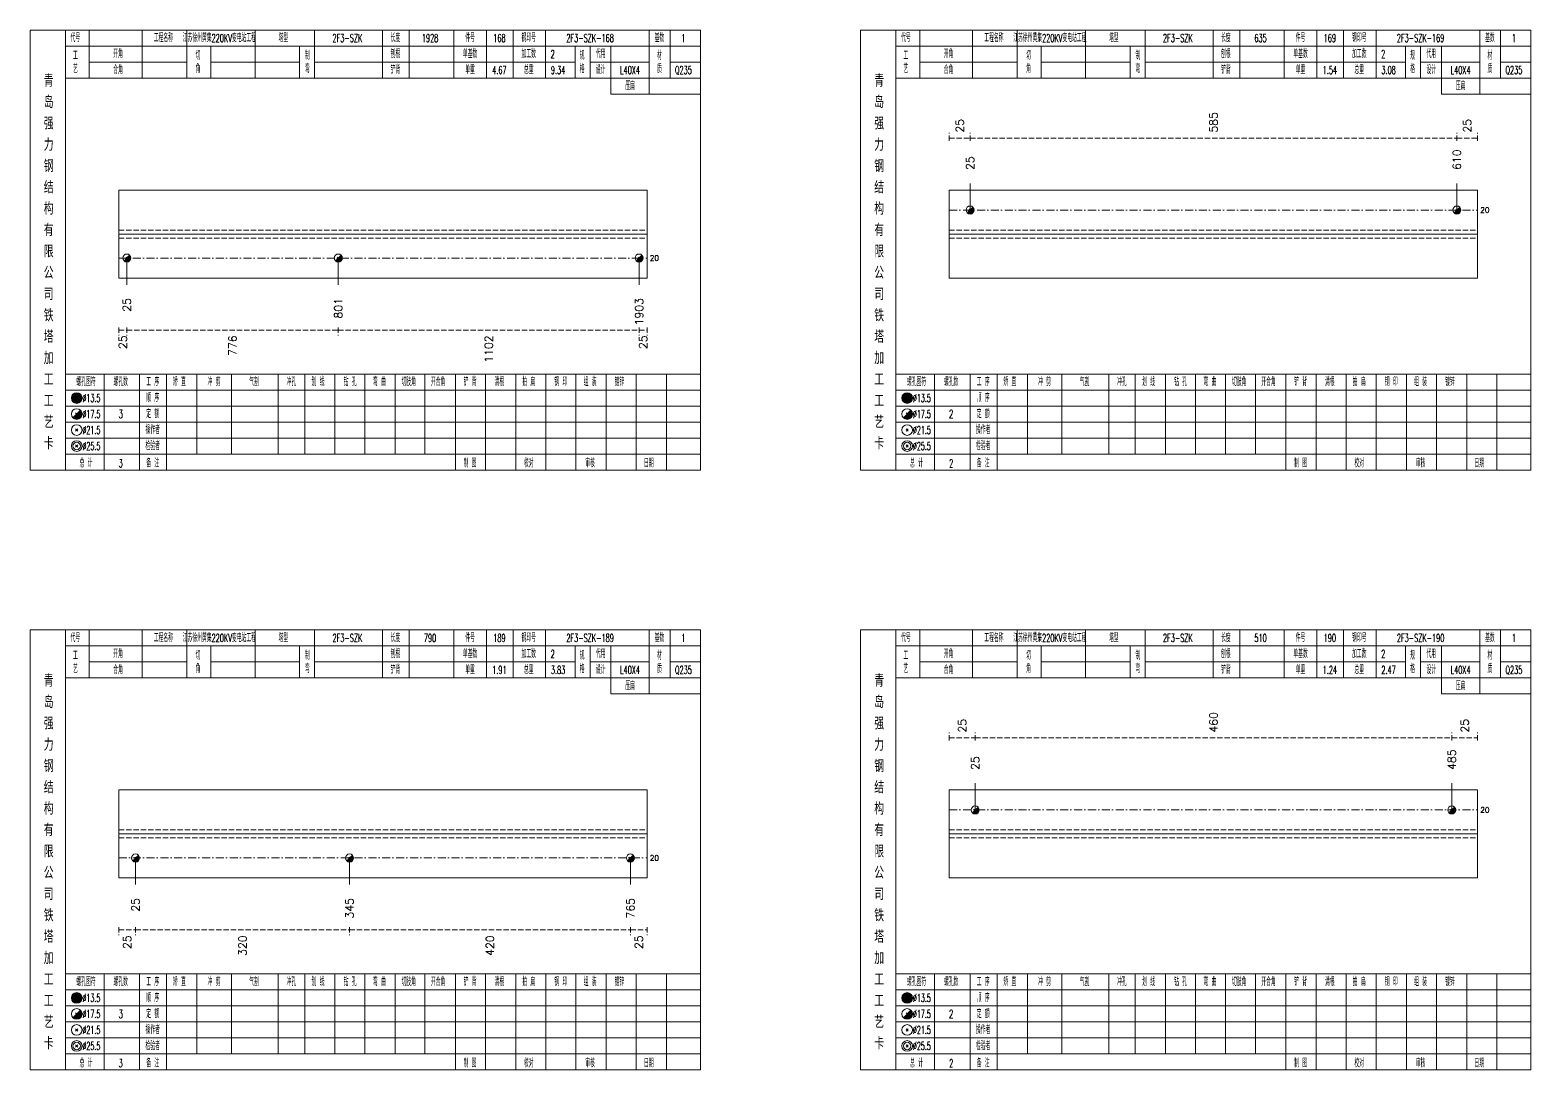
# Model space of a CAD drawing. Extents: x 0 to 4623, y -1159 to 4890.
# Drawn here: x 2180 to 2743, y 3825 to 4215 of the extents above; entities that cross this region are included whole.
import ezdxf
from ezdxf.enums import TextEntityAlignment as Align

# ---------------------------------------------------------------- set-up
doc = ezdxf.new("R2010")
doc.units = 0
doc.header["$MEASUREMENT"] = 0
doc.linetypes.add('一点画线', pattern=[5.2, 3, -1, 0.2, -1])
doc.linetypes.add('虚线', pattern=[2.75, 2, -0.75])
doc.layers.get('0').update_dxf_attribs({"linetype": 'CONTINUOUS', "lineweight": 25})
for name, color, linetype, lineweight in [('1', 7, 'CONTINUOUS', 25), ('4', 7, 'CONTINUOUS', 25), ('5', 7, 'CONTINUOUS', 25)]:
    doc.layers.add(name, color=color, linetype=linetype, lineweight=lineweight)
doc.styles.get("Standard").update_dxf_attribs({"font": 'simplex.shx', "width": 0.7, "height": 3, "bigfont": 'gbhzfs.shx'})

# ---------------------------------------------------------------- blocks, each defined once
blk = doc.blocks.new('孔17.5')
at = {"layer": '5', "color": 7, "linetype": 'Continuous', "lineweight": 13}
for p, q in [((-0.707, -0.707), (0.707, 0.707)), ((-0.2, 0.2), (0.2, -0.2))]:
    blk.add_line(p, q, dxfattribs=at)
blk.add_circle((0, 0), 1, dxfattribs=at)
for radius in [0.9, 0.8, 0.7, 0.6, 0.5, 0.4, 0.3, 0.2, 0.1]:
    blk.add_arc((0, 0), radius, 225, 45, dxfattribs=at)

msp = doc.modelspace()

# ---------------------------------------------------------------- linework, layer by layer
at = {"color": 8, "linetype": '虚线', "lineweight": 9}
for p, q in [((2524.5, 4173.5), (2524.5, 4176.5)), ((2532.299, 4173.5), (2532.299, 4176.5)), ((2532.299, 4173.5), (2532.299, 4176.5)), ((2714.801, 4173.5), (2714.801, 4176.5)), ((2714.801, 4173.5), (2714.801, 4176.5)), ((2722.6, 4173.5), (2722.6, 4176.5)), ((2524.5, 4174.5), (2532.299, 4174.5)), ((2532.299, 4174.5), (2714.801, 4174.5)), ((2714.801, 4174.5), (2722.6, 4174.5)), ((2213.1, 4103.5), (2213.1, 4100.5)), ((2216.1, 4103.5), (2216.1, 4100.5)), ((2216.1, 4103.5), (2216.1, 4100.5)), ((2295.402, 4103.5), (2295.402, 4100.5)), ((2295.402, 4103.5), (2295.402, 4100.5)), ((2408.2, 4103.5), (2408.2, 4100.5)), ((2408.2, 4103.5), (2408.2, 4100.5)), ((2411.2, 4103.5), (2411.2, 4100.5)), ((2213.1, 4102.5), (2216.1, 4102.5)), ((2216.1, 4102.5), (2295.402, 4102.5)), ((2295.402, 4102.5), (2408.2, 4102.5)), ((2408.2, 4102.5), (2411.2, 4102.5)), ((2524.5, 3948.5), (2524.5, 3951.5)), ((2534.211, 3948.5), (2534.211, 3951.5)), ((2534.211, 3948.5), (2534.211, 3951.5)), ((2712.889, 3948.5), (2712.889, 3951.5)), ((2712.889, 3948.5), (2712.889, 3951.5)), ((2722.6, 3948.5), (2722.6, 3951.5)), ((2524.5, 3949.5), (2534.211, 3949.5)), ((2534.211, 3949.5), (2712.889, 3949.5)), ((2712.889, 3949.5), (2722.6, 3949.5)), ((2213.1, 3878.5), (2213.1, 3875.5)), ((2219.369, 3878.5), (2219.369, 3875.5)), ((2219.369, 3878.5), (2219.369, 3875.5)), ((2299.612, 3878.5), (2299.612, 3875.5)), ((2299.612, 3878.5), (2299.612, 3875.5)), ((2404.931, 3878.5), (2404.931, 3875.5)), ((2404.931, 3878.5), (2404.931, 3875.5)), ((2411.2, 3878.5), (2411.2, 3875.5)), ((2213.1, 3877.5), (2219.369, 3877.5)), ((2219.369, 3877.5), (2299.612, 3877.5)), ((2299.612, 3877.5), (2404.931, 3877.5)), ((2404.931, 3877.5), (2411.2, 3877.5))]:
    msp.add_line(p, q, dxfattribs=at)
at = {"color": 7, "linetype": 'Continuous', "lineweight": 18}
for p, q in [((2213.1, 4155), (2213.1, 4122)), ((2213.1, 4155), (2411.2, 4155)), ((2411.2, 4155), (2411.2, 4122)), ((2524.5, 4155), (2524.5, 4122)), ((2524.5, 4155), (2722.6, 4155)), ((2722.6, 4155), (2722.6, 4122)), ((2213.1, 4138.5), (2411.2, 4138.5)), ((2524.5, 4138.5), (2722.6, 4138.5)), ((2213.1, 3930), (2213.1, 3897)), ((2213.1, 3930), (2411.2, 3930)), ((2411.2, 3930), (2411.2, 3897)), ((2524.5, 3930), (2524.5, 3897)), ((2524.5, 3930), (2722.6, 3930)), ((2722.6, 3930), (2722.6, 3897)), ((2213.1, 3913.5), (2411.2, 3913.5)), ((2524.5, 3913.5), (2722.6, 3913.5))]:
    msp.add_line(p, q, dxfattribs=at)
at = {"color": 7, "linetype": 'Continuous', "lineweight": 13}
for p, q in [((2532.299, 4147.5), (2532.299, 4157.5)), ((2714.801, 4147.5), (2714.801, 4157.5)), ((2216.1, 4129.5), (2216.1, 4119.5)), ((2295.402, 4129.5), (2295.402, 4119.5)), ((2408.2, 4129.5), (2408.2, 4119.5)), ((2534.211, 3922.5), (2534.211, 3932.5)), ((2712.889, 3922.5), (2712.889, 3932.5)), ((2219.369, 3904.5), (2219.369, 3894.5)), ((2299.612, 3904.5), (2299.612, 3894.5)), ((2404.931, 3904.5), (2404.931, 3894.5))]:
    msp.add_line(p, q, dxfattribs=at)
at = {"color": 3, "linetype": '一点画线', "lineweight": 13}
for p, q in [((2524.5, 4147.5), (2722.6, 4147.5)), ((2213.1, 4129.5), (2411.2, 4129.5)), ((2524.5, 3922.5), (2722.6, 3922.5)), ((2213.1, 3904.5), (2411.2, 3904.5))]:
    msp.add_line(p, q, dxfattribs=at)
at = {"color": 1, "linetype": '虚线', "lineweight": 18}
for p, q in [((2213.1, 4140), (2411.2, 4140)), ((2213.1, 4137), (2411.2, 4137)), ((2524.5, 4140), (2722.6, 4140)), ((2524.5, 4137), (2722.6, 4137)), ((2213.1, 3915), (2411.2, 3915)), ((2213.1, 3912), (2411.2, 3912)), ((2524.5, 3915), (2722.6, 3915)), ((2524.5, 3912), (2722.6, 3912))]:
    msp.add_line(p, q, dxfattribs=at)
at = {"layer": '1', "color": 7, "linetype": 'Continuous', "lineweight": 18}
for p, q in [((2213.1, 4122), (2411.2, 4122)), ((2524.5, 4122), (2722.6, 4122)), ((2213.1, 3897), (2411.2, 3897)), ((2524.5, 3897), (2722.6, 3897))]:
    msp.add_line(p, q, dxfattribs=at)
at = {"layer": '4', "color": 1, "linetype": 'Continuous', "lineweight": 18}
for p, q in [((2193.1, 4050), (2193.1, 4215)), ((2202, 4197), (2202, 4215)), ((2221.8, 4197), (2221.8, 4215)), ((2238.6, 4197), (2238.6, 4215)), ((2264.2, 4197), (2264.2, 4215)), ((2286.5, 4197), (2286.5, 4215)), ((2312, 4197), (2312, 4215)), ((2322, 4197), (2322, 4215)), ((2338.7, 4197), (2338.7, 4215)), ((2350.9, 4197), (2350.9, 4215)), ((2360.9, 4197), (2360.9, 4215)), ((2373.1, 4197), (2373.1, 4215)), ((2412, 4191), (2412, 4215)), ((2419.8, 4197), (2419.8, 4215)), ((2504.5, 4050), (2504.5, 4215)), ((2513.4, 4197), (2513.4, 4215)), ((2533.2, 4197), (2533.2, 4215)), ((2550, 4197), (2550, 4215)), ((2575.6, 4197), (2575.6, 4215)), ((2597.9, 4197), (2597.9, 4215)), ((2623.4, 4197), (2623.4, 4215)), ((2633.4, 4197), (2633.4, 4215)), ((2650.1, 4197), (2650.1, 4215)), ((2662.3, 4197), (2662.3, 4215)), ((2672.3, 4197), (2672.3, 4215)), ((2684.5, 4197), (2684.5, 4215)), ((2723.4, 4191), (2723.4, 4215)), ((2731.2, 4197), (2731.2, 4215)), ((2193.1, 4209), (2431.2, 4209)), ((2247.6, 4197), (2247.6, 4209)), ((2280.9, 4197), (2280.9, 4209)), ((2384.2, 4197), (2384.2, 4209)), ((2389.8, 4197), (2389.8, 4209)), ((2397.6, 4191), (2397.6, 4209)), ((2504.5, 4209), (2742.6, 4209)), ((2559, 4197), (2559, 4209)), ((2592.3, 4197), (2592.3, 4209)), ((2695.6, 4197), (2695.6, 4209)), ((2701.2, 4197), (2701.2, 4209)), ((2709, 4191), (2709, 4209)), ((2202, 4203), (2238.6, 4203)), ((2247.6, 4203), (2280.9, 4203)), ((2286.5, 4203), (2384.2, 4203)), ((2389.8, 4203), (2412, 4203)), ((2419.8, 4203), (2431.2, 4203)), ((2513.4, 4203), (2550, 4203)), ((2559, 4203), (2592.3, 4203)), ((2597.9, 4203), (2695.6, 4203)), ((2701.2, 4203), (2723.4, 4203)), ((2731.2, 4203), (2742.6, 4203)), ((2193.1, 4197), (2431.2, 4197)), ((2504.5, 4197), (2742.6, 4197)), ((2397.6, 4191), (2431.2, 4191)), ((2709, 4191), (2742.6, 4191)), ((2193.1, 4086), (2431.2, 4086)), ((2207.6, 4050), (2207.6, 4086)), ((2220.9, 4050), (2220.9, 4086)), ((2231, 4050), (2231, 4086)), ((2242.4, 4056), (2242.4, 4086)), ((2255.3, 4056), (2255.3, 4086)), ((2272.9, 4056), (2272.9, 4086)), ((2282.8, 4056), (2282.8, 4086)), ((2294.1, 4056), (2294.1, 4086)), ((2305.4, 4056), (2305.4, 4086)), ((2316.7, 4056), (2316.7, 4086)), ((2327.9, 4056), (2327.9, 4086)), ((2339.3, 4056), (2339.3, 4086)), ((2350.6, 4056), (2350.6, 4086)), ((2361.9, 4056), (2361.9, 4086)), ((2373.2, 4056), (2373.2, 4086)), ((2384.5, 4056), (2384.5, 4086)), ((2395.8, 4056), (2395.8, 4086)), ((2407.1, 4056), (2407.1, 4086)), ((2418.4, 4056), (2418.4, 4086)), ((2504.5, 4086), (2742.6, 4086)), ((2519, 4050), (2519, 4086)), ((2532.3, 4050), (2532.3, 4086)), ((2542.4, 4050), (2542.4, 4086)), ((2553.8, 4056), (2553.8, 4086)), ((2566.7, 4056), (2566.7, 4086)), ((2584.3, 4056), (2584.3, 4086)), ((2594.2, 4056), (2594.2, 4086)), ((2605.5, 4056), (2605.5, 4086)), ((2616.8, 4056), (2616.8, 4086)), ((2628.1, 4056), (2628.1, 4086)), ((2639.3, 4056), (2639.3, 4086)), ((2650.7, 4056), (2650.7, 4086)), ((2662, 4056), (2662, 4086)), ((2673.3, 4056), (2673.3, 4086)), ((2684.6, 4056), (2684.6, 4086)), ((2695.9, 4056), (2695.9, 4086)), ((2707.2, 4056), (2707.2, 4086)), ((2718.5, 4056), (2718.5, 4086)), ((2729.8, 4056), (2729.8, 4086)), ((2193.1, 4080), (2431.2, 4080)), ((2504.5, 4080), (2742.6, 4080)), ((2193.1, 4074), (2431.2, 4074)), ((2504.5, 4074), (2742.6, 4074)), ((2193.1, 4068), (2431.2, 4068)), ((2504.5, 4068), (2742.6, 4068)), ((2193.1, 4062), (2431.2, 4062)), ((2504.5, 4062), (2742.6, 4062)), ((2193.1, 4056), (2431.2, 4056)), ((2339.3, 4050), (2339.3, 4056)), ((2350.6, 4050), (2350.6, 4056)), ((2361.9, 4050), (2361.9, 4056)), ((2373.2, 4050), (2373.2, 4056)), ((2384.5, 4050), (2384.5, 4056)), ((2395.8, 4050), (2395.8, 4056)), ((2407.1, 4050), (2407.1, 4056)), ((2418.4, 4050), (2418.4, 4056)), ((2504.5, 4056), (2742.6, 4056)), ((2650.7, 4050), (2650.7, 4056)), ((2662, 4050), (2662, 4056)), ((2673.3, 4050), (2673.3, 4056)), ((2684.6, 4050), (2684.6, 4056)), ((2695.9, 4050), (2695.9, 4056)), ((2707.2, 4050), (2707.2, 4056)), ((2718.5, 4050), (2718.5, 4056)), ((2729.8, 4050), (2729.8, 4056)), ((2193.1, 3825), (2193.1, 3990)), ((2202, 3972), (2202, 3990)), ((2221.8, 3972), (2221.8, 3990)), ((2238.6, 3972), (2238.6, 3990)), ((2264.2, 3972), (2264.2, 3990)), ((2286.5, 3972), (2286.5, 3990)), ((2312, 3972), (2312, 3990)), ((2322, 3972), (2322, 3990)), ((2338.7, 3972), (2338.7, 3990)), ((2350.9, 3972), (2350.9, 3990)), ((2360.9, 3972), (2360.9, 3990)), ((2373.1, 3972), (2373.1, 3990)), ((2412, 3966), (2412, 3990)), ((2419.8, 3972), (2419.8, 3990)), ((2504.5, 3825), (2504.5, 3990)), ((2513.4, 3972), (2513.4, 3990)), ((2533.2, 3972), (2533.2, 3990)), ((2550, 3972), (2550, 3990)), ((2575.6, 3972), (2575.6, 3990)), ((2597.9, 3972), (2597.9, 3990)), ((2623.4, 3972), (2623.4, 3990)), ((2633.4, 3972), (2633.4, 3990)), ((2650.1, 3972), (2650.1, 3990)), ((2662.3, 3972), (2662.3, 3990)), ((2672.3, 3972), (2672.3, 3990)), ((2684.5, 3972), (2684.5, 3990)), ((2723.4, 3966), (2723.4, 3990)), ((2731.2, 3972), (2731.2, 3990)), ((2193.1, 3984), (2431.2, 3984)), ((2247.6, 3972), (2247.6, 3984)), ((2280.9, 3972), (2280.9, 3984)), ((2384.2, 3972), (2384.2, 3984)), ((2389.8, 3972), (2389.8, 3984)), ((2397.6, 3966), (2397.6, 3984)), ((2504.5, 3984), (2742.6, 3984)), ((2559, 3972), (2559, 3984)), ((2592.3, 3972), (2592.3, 3984)), ((2695.6, 3972), (2695.6, 3984)), ((2701.2, 3972), (2701.2, 3984)), ((2709, 3966), (2709, 3984)), ((2202, 3978), (2238.6, 3978)), ((2247.6, 3978), (2280.9, 3978)), ((2286.5, 3978), (2384.2, 3978)), ((2389.8, 3978), (2412, 3978)), ((2419.8, 3978), (2431.2, 3978)), ((2513.4, 3978), (2550, 3978)), ((2559, 3978), (2592.3, 3978)), ((2597.9, 3978), (2695.6, 3978)), ((2701.2, 3978), (2723.4, 3978)), ((2731.2, 3978), (2742.6, 3978)), ((2193.1, 3972), (2431.2, 3972)), ((2504.5, 3972), (2742.6, 3972)), ((2397.6, 3966), (2431.2, 3966)), ((2709, 3966), (2742.6, 3966)), ((2193.1, 3861), (2431.2, 3861)), ((2207.6, 3825), (2207.6, 3861)), ((2220.9, 3825), (2220.9, 3861)), ((2231, 3825), (2231, 3861)), ((2242.4, 3831), (2242.4, 3861)), ((2255.3, 3831), (2255.3, 3861)), ((2272.9, 3831), (2272.9, 3861)), ((2282.8, 3831), (2282.8, 3861)), ((2294.1, 3831), (2294.1, 3861)), ((2305.4, 3831), (2305.4, 3861)), ((2316.7, 3831), (2316.7, 3861)), ((2327.9, 3831), (2327.9, 3861)), ((2339.3, 3831), (2339.3, 3861)), ((2350.6, 3831), (2350.6, 3861)), ((2361.9, 3831), (2361.9, 3861)), ((2373.2, 3831), (2373.2, 3861)), ((2384.5, 3831), (2384.5, 3861)), ((2395.8, 3831), (2395.8, 3861)), ((2407.1, 3831), (2407.1, 3861)), ((2418.4, 3831), (2418.4, 3861)), ((2504.5, 3861), (2742.6, 3861)), ((2519, 3825), (2519, 3861)), ((2532.3, 3825), (2532.3, 3861)), ((2542.4, 3825), (2542.4, 3861)), ((2553.8, 3831), (2553.8, 3861)), ((2566.7, 3831), (2566.7, 3861)), ((2584.3, 3831), (2584.3, 3861)), ((2594.2, 3831), (2594.2, 3861)), ((2605.5, 3831), (2605.5, 3861)), ((2616.8, 3831), (2616.8, 3861)), ((2628.1, 3831), (2628.1, 3861)), ((2639.3, 3831), (2639.3, 3861)), ((2650.7, 3831), (2650.7, 3861)), ((2662, 3831), (2662, 3861)), ((2673.3, 3831), (2673.3, 3861)), ((2684.6, 3831), (2684.6, 3861)), ((2695.9, 3831), (2695.9, 3861)), ((2707.2, 3831), (2707.2, 3861)), ((2718.5, 3831), (2718.5, 3861)), ((2729.8, 3831), (2729.8, 3861)), ((2193.1, 3855), (2431.2, 3855)), ((2504.5, 3855), (2742.6, 3855)), ((2193.1, 3849), (2431.2, 3849)), ((2504.5, 3849), (2742.6, 3849)), ((2193.1, 3843), (2431.2, 3843)), ((2504.5, 3843), (2742.6, 3843)), ((2193.1, 3837), (2431.2, 3837)), ((2504.5, 3837), (2742.6, 3837)), ((2193.1, 3831), (2431.2, 3831)), ((2339.3, 3825), (2339.3, 3831)), ((2350.6, 3825), (2350.6, 3831)), ((2361.9, 3825), (2361.9, 3831)), ((2373.2, 3825), (2373.2, 3831)), ((2384.5, 3825), (2384.5, 3831)), ((2395.8, 3825), (2395.8, 3831)), ((2407.1, 3825), (2407.1, 3831)), ((2418.4, 3825), (2418.4, 3831)), ((2504.5, 3831), (2742.6, 3831)), ((2650.7, 3825), (2650.7, 3831)), ((2662, 3825), (2662, 3831)), ((2673.3, 3825), (2673.3, 3831)), ((2684.6, 3825), (2684.6, 3831)), ((2695.9, 3825), (2695.9, 3831)), ((2707.2, 3825), (2707.2, 3831)), ((2718.5, 3825), (2718.5, 3831)), ((2729.8, 3825), (2729.8, 3831))]:
    msp.add_line(p, q, dxfattribs=at)
at = {"layer": '4', "color": 7, "linetype": 'Continuous', "lineweight": 13}
for p, q in [((2197.1, 4076.8), (2197.5, 4077.2)), ((2197.5, 4076.8), (2197.1, 4077.2)), ((2508.5, 4076.8), (2508.9, 4077.2)), ((2508.9, 4076.8), (2508.5, 4077.2)), ((2195.886, 4069.586), (2198.714, 4072.414)), ((2196.9, 4071.4), (2197.7, 4070.6)), ((2507.286, 4069.586), (2510.114, 4072.414)), ((2508.3, 4071.4), (2509.1, 4070.6)), ((2196.9, 4064.6), (2197.7, 4065.4)), ((2196.9, 4065.4), (2197.7, 4064.6)), ((2508.3, 4064.6), (2509.1, 4065.4)), ((2508.3, 4065.4), (2509.1, 4064.6)), ((2196.9, 4058.6), (2197.7, 4059.4)), ((2196.9, 4059.4), (2197.7, 4058.6)), ((2508.3, 4058.6), (2509.1, 4059.4)), ((2508.3, 4059.4), (2509.1, 4058.6)), ((2197.1, 3851.8), (2197.5, 3852.2)), ((2197.5, 3851.8), (2197.1, 3852.2)), ((2508.5, 3851.8), (2508.9, 3852.2)), ((2508.9, 3851.8), (2508.5, 3852.2)), ((2195.886, 3844.586), (2198.714, 3847.414)), ((2196.9, 3846.4), (2197.7, 3845.6)), ((2507.286, 3844.586), (2510.114, 3847.414)), ((2508.3, 3846.4), (2509.1, 3845.6)), ((2196.9, 3839.6), (2197.7, 3840.4)), ((2196.9, 3840.4), (2197.7, 3839.6)), ((2508.3, 3839.6), (2509.1, 3840.4)), ((2508.3, 3840.4), (2509.1, 3839.6)), ((2196.9, 3833.6), (2197.7, 3834.4)), ((2196.9, 3834.4), (2197.7, 3833.6)), ((2508.3, 3833.6), (2509.1, 3834.4)), ((2508.3, 3834.4), (2509.1, 3833.6))]:
    msp.add_line(p, q, dxfattribs=at)
at = {"layer": '4', "color": 1, "linetype": 'Continuous', "lineweight": 18}
for points in [[(2179.8, 4215), (2179.8, 4050), (2431.2, 4050), (2431.2, 4215)], [(2491.2, 4215), (2491.2, 4050), (2742.6, 4050), (2742.6, 4215)], [(2179.8, 3990), (2179.8, 3825), (2431.2, 3825), (2431.2, 3990)], [(2491.2, 3990), (2491.2, 3825), (2742.6, 3825), (2742.6, 3990)]]:
    msp.add_lwpolyline(points, close=True, dxfattribs=at)
at = {"layer": '4', "color": 7, "linetype": 'Continuous', "lineweight": 13}
for centre, radius in [((2197.3, 4077), 2), ((2197.3, 4077), 1.8), ((2197.3, 4077), 1.6), ((2197.3, 4077), 1.4), ((2197.3, 4077), 1.2), ((2197.3, 4077), 1), ((2197.3, 4077), 0.8), ((2197.3, 4077), 0.6), ((2197.3, 4077), 0.4), ((2197.3, 4077), 0.2), ((2508.7, 4077), 2), ((2508.7, 4077), 1.8), ((2508.7, 4077), 1.6), ((2508.7, 4077), 1.4), ((2508.7, 4077), 1.2), ((2508.7, 4077), 1), ((2508.7, 4077), 0.8), ((2508.7, 4077), 0.6), ((2508.7, 4077), 0.4), ((2508.7, 4077), 0.2), ((2197.3, 4071), 2), ((2508.7, 4071), 2), ((2197.3, 4065), 2), ((2508.7, 4065), 2), ((2197.3, 4059), 2), ((2197.3, 4059), 1.4), ((2508.7, 4059), 2), ((2508.7, 4059), 1.4), ((2197.3, 3852), 2), ((2197.3, 3852), 1.8), ((2197.3, 3852), 1.6), ((2197.3, 3852), 1.4), ((2197.3, 3852), 1.2), ((2197.3, 3852), 1), ((2197.3, 3852), 0.8), ((2197.3, 3852), 0.6), ((2197.3, 3852), 0.4), ((2197.3, 3852), 0.2), ((2508.7, 3852), 2), ((2508.7, 3852), 1.8), ((2508.7, 3852), 1.6), ((2508.7, 3852), 1.4), ((2508.7, 3852), 1.2), ((2508.7, 3852), 1), ((2508.7, 3852), 0.8), ((2508.7, 3852), 0.6), ((2508.7, 3852), 0.4), ((2508.7, 3852), 0.2), ((2197.3, 3846), 2), ((2508.7, 3846), 2), ((2197.3, 3840), 2), ((2508.7, 3840), 2), ((2197.3, 3834), 2), ((2197.3, 3834), 1.4), ((2508.7, 3834), 2), ((2508.7, 3834), 1.4)]:
    msp.add_circle(centre, radius, dxfattribs=at)
for centre, radius in [((2197.3, 4071), 1.8), ((2197.3, 4071), 1.6), ((2197.3, 4071), 1.4), ((2197.3, 4071), 1.2), ((2197.3, 4071), 1), ((2197.3, 4071), 0.8), ((2197.3, 4071), 0.6), ((2197.3, 4071), 0.4), ((2197.3, 4071), 0.2), ((2508.7, 4071), 1.8), ((2508.7, 4071), 1.6), ((2508.7, 4071), 1.4), ((2508.7, 4071), 1.2), ((2508.7, 4071), 1), ((2508.7, 4071), 0.8), ((2508.7, 4071), 0.6), ((2508.7, 4071), 0.4), ((2508.7, 4071), 0.2), ((2197.3, 3846), 1.8), ((2197.3, 3846), 1.6), ((2197.3, 3846), 1.4), ((2197.3, 3846), 1.2), ((2197.3, 3846), 1), ((2197.3, 3846), 0.8), ((2197.3, 3846), 0.6), ((2197.3, 3846), 0.4), ((2197.3, 3846), 0.2), ((2508.7, 3846), 1.8), ((2508.7, 3846), 1.6), ((2508.7, 3846), 1.4), ((2508.7, 3846), 1.2), ((2508.7, 3846), 1), ((2508.7, 3846), 0.8), ((2508.7, 3846), 0.6), ((2508.7, 3846), 0.4), ((2508.7, 3846), 0.2)]:
    msp.add_arc(centre, radius, 225, 45, dxfattribs=at)

# ---------------------------------------------------------------- block references
at = {"color": 7, "linetype": 'Continuous', "lineweight": 13, "xscale": 1.5, "yscale": 1.5, "zscale": 1.5}
for p in [(2532.299, 4147.5), (2714.801, 4147.5), (2534.211, 3922.5), (2712.889, 3922.5)]:
    msp.add_blockref('孔17.5', p, dxfattribs=at)
at = {"layer": '1', "color": 7, "linetype": 'Continuous', "lineweight": 13, "xscale": 1.5, "yscale": 1.5, "zscale": 1.5}
for p in [(2216.1, 4129.5), (2295.402, 4129.5), (2408.2, 4129.5), (2219.369, 3904.5), (2299.612, 3904.5), (2404.931, 3904.5)]:
    msp.add_blockref('孔17.5', p, dxfattribs=at)

# ---------------------------------------------------------------- texts
at = {"color": 8, "linetype": 'Continuous', "lineweight": 9}
for s, p in [('585', (2623.55, 4176.5)), ('25', (2528.4, 4176.5)), ('25', (2718.7, 4176.5)), ('460', (2623.55, 3951.5)), ('25', (2529.355, 3951.5)), ('25', (2717.745, 3951.5))]:
    msp.add_text(s, height=3, rotation=90, dxfattribs=at).set_placement(p, align=Align.MIDDLE_LEFT)
at = {"color": 7, "linetype": 'Continuous', "lineweight": 13}
for s, p in [('25', (2532.299, 4162.5)), ('610', (2714.801, 4162.5)), ('25', (2534.211, 3937.5)), ('485', (2712.889, 3937.5))]:
    msp.add_text(s, height=3, rotation=90, dxfattribs=at).set_placement(p, align=Align.MIDDLE_LEFT)
for p in [(2723.6, 4147.5), (2412.2, 4129.5), (2723.6, 3922.5), (2412.2, 3904.5)]:
    msp.add_text('20', height=2, dxfattribs=at).set_placement(p, align=Align.MIDDLE_LEFT)
at = {"color": 8, "linetype": 'Continuous', "lineweight": 9}
for s, p in [('25', (2214.6, 4100.5)), ('776', (2255.751, 4100.5)), ('1102', (2351.801, 4100.5)), ('25', (2409.7, 4100.5)), ('25', (2216.234, 3875.5)), ('320', (2259.491, 3875.5)), ('420', (2352.272, 3875.5)), ('25', (2408.066, 3875.5))]:
    msp.add_text(s, height=3, rotation=90, dxfattribs=at).set_placement(p, align=Align.MIDDLE_RIGHT)
at = {"layer": '1', "color": 7, "linetype": 'Continuous', "lineweight": 13}
for s, p in [('25', (2216.1, 4114.5)), ('1903', (2408.2, 4114.5)), ('801', (2295.402, 4114.5)), ('25', (2219.369, 3889.5)), ('345', (2299.612, 3889.5)), ('765', (2404.931, 3889.5))]:
    msp.add_text(s, height=3, rotation=90, dxfattribs=at).set_placement(p, align=Align.MIDDLE_RIGHT)
at = {"layer": '4', "color": 1, "linetype": 'Continuous', "lineweight": 13}
for s, height, width, p in [('代号', 3, 0.6, (2196.8, 4212)), ('工程名称', 3, 0.6, (2229.8, 4212)), ('江苏徐州黄集220KV变电站工程', 3, 0.6, (2250.8, 4212)), ('塔型', 3, 0.6, (2274.8, 4212)), ('2F3-SZK', 3, 0.6, (2298.8, 4212)), ('长度', 3, 0.6, (2316.8, 4212)), ('1928', 3, 0.6, (2329.8, 4212)), ('件号', 3, 0.6, (2344.8, 4212)), ('168', 3, 0.6, (2355.8, 4212)), ('钢印号', 3, 0.6, (2366.8, 4212)), ('2F3-SZK-168', 3, 0.6, (2389.8, 4212)), ('基数', 3, 0.6, (2415.8, 4212)), ('1', 3, 0.6, (2424.8, 4212)), ('代号', 3, 0.6, (2508.2, 4212)), ('工程名称', 3, 0.6, (2541.2, 4212)), ('江苏徐州黄集220KV变电站工程', 3, 0.6, (2562.2, 4212)), ('塔型', 3, 0.6, (2586.2, 4212)), ('2F3-SZK', 3, 0.6, (2610.2, 4212)), ('长度', 3, 0.6, (2628.2, 4212)), ('635', 3, 0.6, (2641.2, 4212)), ('件号', 3, 0.6, (2656.2, 4212)), ('169', 3, 0.6, (2667.2, 4212)), ('钢印号', 3, 0.6, (2678.2, 4212)), ('2F3-SZK-169', 3, 0.6, (2701.2, 4212)), ('基数', 3, 0.6, (2727.2, 4212)), ('1', 3, 0.6, (2736.2, 4212)), ('工', 3, 0.6, (2196.8, 4205.4)), ('开角', 3, 0.6, (2212.8, 4206)), ('切', 3, 0.6, (2242.8, 4205.4)), ('制', 3, 0.6, (2283.8, 4205.4)), ('刨根', 3, 0.6, (2316.8, 4206)), ('单基数', 3, 0.6, (2344.8, 4206)), ('加工数', 3, 0.6, (2366.8, 4206)), ('2', 3, 0.6, (2375.8, 4206)), ('规', 3, 0.6, (2386.8, 4205.4)), ('代用', 3, 0.6, (2393.8, 4206)), ('材', 3, 0.6, (2415.8, 4205.4)), ('工', 3, 0.6, (2508.2, 4205.4)), ('开角', 3, 0.6, (2524.2, 4206)), ('切', 3, 0.6, (2554.2, 4205.4)), ('制', 3, 0.6, (2595.2, 4205.4)), ('刨根', 3, 0.6, (2628.2, 4206)), ('单基数', 3, 0.6, (2656.2, 4206)), ('加工数', 3, 0.6, (2678.2, 4206)), ('2', 3, 0.6, (2687.2, 4206)), ('规', 3, 0.6, (2698.2, 4205.4)), ('代用', 3, 0.6, (2705.2, 4206)), ('材', 3, 0.6, (2727.2, 4205.4)), ('青', 4.6, 0.8, (2186.8, 4196)), ('艺', 3, 0.6, (2196.8, 4200.4)), ('合角', 3, 0.6, (2212.8, 4200)), ('角', 3, 0.6, (2242.8, 4200.4)), ('弯', 3, 0.6, (2283.8, 4200.4)), ('铲背', 3, 0.6, (2316.8, 4200)), ('单重', 3, 0.6, (2344.8, 4200)), ('4.67', 3, 0.6, (2355.8, 4200)), ('总重', 3, 0.6, (2366.8, 4200)), ('9.34', 3, 0.6, (2377.8, 4200)), ('格', 3, 0.6, (2386.8, 4200.4)), ('设计', 3, 0.6, (2393.8, 4200)), ('L40X4', 3, 0.6, (2404.8, 4200)), ('质', 3, 0.6, (2415.8, 4200.4)), ('Q235', 3, 0.6, (2424.8, 4200)), ('青', 4.6, 0.8, (2498.2, 4196)), ('艺', 3, 0.6, (2508.2, 4200.4)), ('合角', 3, 0.6, (2524.2, 4200)), ('角', 3, 0.6, (2554.2, 4200.4)), ('弯', 3, 0.6, (2595.2, 4200.4)), ('铲背', 3, 0.6, (2628.2, 4200)), ('单重', 3, 0.6, (2656.2, 4200)), ('1.54', 3, 0.6, (2667.2, 4200)), ('总重', 3, 0.6, (2678.2, 4200)), ('3.08', 3, 0.6, (2689.2, 4200)), ('格', 3, 0.6, (2698.2, 4200.4)), ('设计', 3, 0.6, (2705.2, 4200)), ('L40X4', 3, 0.6, (2716.2, 4200)), ('质', 3, 0.6, (2727.2, 4200.4)), ('Q235', 3, 0.6, (2736.2, 4200)), ('压扁', 3, 0.6, (2404.8, 4194)), ('压扁', 3, 0.6, (2716.2, 4194)), ('岛', 4.6, 0.8, (2186.8, 4188)), ('岛', 4.6, 0.8, (2498.2, 4188)), ('强', 4.6, 0.8, (2186.8, 4180)), ('强', 4.6, 0.8, (2498.2, 4180)), ('力', 4.6, 0.8, (2186.8, 4172)), ('力', 4.6, 0.8, (2498.2, 4172)), ('钢', 4.6, 0.8, (2186.8, 4164)), ('钢', 4.6, 0.8, (2498.2, 4164)), ('结', 4.6, 0.8, (2186.8, 4156)), ('结', 4.6, 0.8, (2498.2, 4156)), ('构', 4.6, 0.8, (2186.8, 4148)), ('构', 4.6, 0.8, (2498.2, 4148)), ('有', 4.6, 0.8, (2186.8, 4140)), ('有', 4.6, 0.8, (2498.2, 4140)), ('限', 4.6, 0.8, (2186.8, 4132)), ('限', 4.6, 0.8, (2498.2, 4132)), ('公', 4.6, 0.8, (2186.8, 4124)), ('公', 4.6, 0.8, (2498.2, 4124)), ('司', 4.6, 0.8, (2186.8, 4116)), ('司', 4.6, 0.8, (2498.2, 4116)), ('铁', 4.6, 0.8, (2186.8, 4108)), ('铁', 4.6, 0.8, (2498.2, 4108)), ('塔', 4.6, 0.8, (2186.8, 4100)), ('塔', 4.6, 0.8, (2498.2, 4100)), ('加', 4.6, 0.8, (2186.8, 4092)), ('加', 4.6, 0.8, (2498.2, 4092)), ('工', 4.6, 0.8, (2186.8, 4084)), ('工', 4.6, 0.8, (2498.2, 4084)), ('螺孔图符', 3, 0.6, (2200.8, 4083)), ('螺孔数', 3, 0.6, (2213.8, 4083)), ('工 序', 3, 0.6, (2225.8, 4083)), ('矫 直', 3, 0.6, (2235.8, 4083)), ('冲 剪', 3, 0.6, (2248.8, 4083)), ('气割', 3, 0.6, (2263.8, 4083)), ('冲孔', 3, 0.6, (2277.8, 4083)), ('划 线', 3, 0.6, (2287.8, 4083)), ('钻 孔', 3, 0.6, (2299.8, 4083)), ('弯 曲', 3, 0.6, (2310.8, 4083)), ('切肢角', 3, 0.6, (2321.8, 4083)), ('开合角', 3, 0.6, (2332.8, 4083)), ('铲 背', 3, 0.6, (2344.8, 4083)), ('清根', 3, 0.6, (2355.8, 4083)), ('拍 扁', 3, 0.6, (2366.8, 4083)), ('钢 印', 3, 0.6, (2378.8, 4083)), ('组 装', 3, 0.6, (2389.8, 4083)), ('镀锌', 3, 0.6, (2400.8, 4083)), ('螺孔图符', 3, 0.6, (2512.2, 4083)), ('螺孔数', 3, 0.6, (2525.2, 4083)), ('工 序', 3, 0.6, (2537.2, 4083)), ('矫 直', 3, 0.6, (2547.2, 4083)), ('冲 剪', 3, 0.6, (2560.2, 4083)), ('气割', 3, 0.6, (2575.2, 4083)), ('冲孔', 3, 0.6, (2589.2, 4083)), ('划 线', 3, 0.6, (2599.2, 4083)), ('钻 孔', 3, 0.6, (2611.2, 4083)), ('弯 曲', 3, 0.6, (2622.2, 4083)), ('切肢角', 3, 0.6, (2633.2, 4083)), ('开合角', 3, 0.6, (2644.2, 4083)), ('铲 背', 3, 0.6, (2656.2, 4083)), ('清根', 3, 0.6, (2667.2, 4083)), ('拍 扁', 3, 0.6, (2678.2, 4083)), ('钢 印', 3, 0.6, (2690.2, 4083)), ('组 装', 3, 0.6, (2701.2, 4083)), ('镀锌', 3, 0.6, (2712.2, 4083)), ('工', 4.6, 0.8, (2186.8, 4076)), ('%%C13.5', 3, 0.5, (2202.8, 4077)), ('顺 序', 3, 0.6, (2225.8, 4077)), ('工', 4.6, 0.8, (2498.2, 4076)), ('%%C13.5', 3, 0.5, (2514.2, 4077)), ('顺 序', 3, 0.6, (2537.2, 4077)), ('艺', 4.6, 0.8, (2186.8, 4068)), ('%%C17.5', 3, 0.5, (2202.8, 4071)), ('3', 3.2, 0.6, (2213.8, 4071)), ('定 额', 3, 0.6, (2225.8, 4071)), ('艺', 4.6, 0.8, (2498.2, 4068)), ('%%C17.5', 3, 0.5, (2514.2, 4071)), ('2', 3.2, 0.6, (2525.2, 4071)), ('定 额', 3, 0.6, (2537.2, 4071)), ('%%C21.5', 3, 0.5, (2202.8, 4065)), ('操作者', 3, 0.6, (2225.8, 4065)), ('%%C21.5', 3, 0.5, (2514.2, 4065)), ('操作者', 3, 0.6, (2537.2, 4065)), ('卡', 4.6, 0.8, (2186.8, 4060)), ('%%C25.5', 3, 0.5, (2202.8, 4059)), ('检验者', 3, 0.6, (2225.8, 4059)), ('卡', 4.6, 0.8, (2498.2, 4060)), ('%%C25.5', 3, 0.5, (2514.2, 4059)), ('检验者', 3, 0.6, (2537.2, 4059)), ('总 计', 3, 0.6, (2200.8, 4052.5)), ('3', 3, 0.6, (2213.8, 4052.5)), ('备 注', 3, 0.6, (2225.8, 4052.5)), ('制 图', 3, 0.6, (2344.8, 4052.5)), ('校对', 3, 0.6, (2366.8, 4052.5)), ('审核', 3, 0.6, (2389.8, 4052.5)), ('日期', 3, 0.6, (2411.8, 4052.5)), ('总 计', 3, 0.6, (2512.2, 4052.5)), ('2', 3, 0.6, (2525.2, 4052.5)), ('备 注', 3, 0.6, (2537.2, 4052.5)), ('制 图', 3, 0.6, (2656.2, 4052.5)), ('校对', 3, 0.6, (2678.2, 4052.5)), ('审核', 3, 0.6, (2701.2, 4052.5)), ('日期', 3, 0.6, (2723.2, 4052.5)), ('代号', 3, 0.6, (2196.8, 3987)), ('工程名称', 3, 0.6, (2229.8, 3987)), ('江苏徐州黄集220KV变电站工程', 3, 0.6, (2250.8, 3987)), ('塔型', 3, 0.6, (2274.8, 3987)), ('2F3-SZK', 3, 0.6, (2298.8, 3987)), ('长度', 3, 0.6, (2316.8, 3987)), ('790', 3, 0.6, (2329.8, 3987)), ('件号', 3, 0.6, (2344.8, 3987)), ('189', 3, 0.6, (2355.8, 3987)), ('钢印号', 3, 0.6, (2366.8, 3987)), ('2F3-SZK-189', 3, 0.6, (2389.8, 3987)), ('基数', 3, 0.6, (2415.8, 3987)), ('1', 3, 0.6, (2424.8, 3987)), ('代号', 3, 0.6, (2508.2, 3987)), ('工程名称', 3, 0.6, (2541.2, 3987)), ('江苏徐州黄集220KV变电站工程', 3, 0.6, (2562.2, 3987)), ('塔型', 3, 0.6, (2586.2, 3987)), ('2F3-SZK', 3, 0.6, (2610.2, 3987)), ('长度', 3, 0.6, (2628.2, 3987)), ('510', 3, 0.6, (2641.2, 3987)), ('件号', 3, 0.6, (2656.2, 3987)), ('190', 3, 0.6, (2667.2, 3987)), ('钢印号', 3, 0.6, (2678.2, 3987)), ('2F3-SZK-190', 3, 0.6, (2701.2, 3987)), ('基数', 3, 0.6, (2727.2, 3987)), ('1', 3, 0.6, (2736.2, 3987)), ('工', 3, 0.6, (2196.8, 3980.4)), ('开角', 3, 0.6, (2212.8, 3981)), ('切', 3, 0.6, (2242.8, 3980.4)), ('制', 3, 0.6, (2283.8, 3980.4)), ('刨根', 3, 0.6, (2316.8, 3981)), ('单基数', 3, 0.6, (2344.8, 3981)), ('加工数', 3, 0.6, (2366.8, 3981)), ('2', 3, 0.6, (2375.8, 3981)), ('规', 3, 0.6, (2386.8, 3980.4)), ('代用', 3, 0.6, (2393.8, 3981)), ('材', 3, 0.6, (2415.8, 3980.4)), ('工', 3, 0.6, (2508.2, 3980.4)), ('开角', 3, 0.6, (2524.2, 3981)), ('切', 3, 0.6, (2554.2, 3980.4)), ('制', 3, 0.6, (2595.2, 3980.4)), ('刨根', 3, 0.6, (2628.2, 3981)), ('单基数', 3, 0.6, (2656.2, 3981)), ('加工数', 3, 0.6, (2678.2, 3981)), ('2', 3, 0.6, (2687.2, 3981)), ('规', 3, 0.6, (2698.2, 3980.4)), ('代用', 3, 0.6, (2705.2, 3981)), ('材', 3, 0.6, (2727.2, 3980.4)), ('青', 4.6, 0.8, (2186.8, 3971)), ('艺', 3, 0.6, (2196.8, 3975.4)), ('合角', 3, 0.6, (2212.8, 3975)), ('角', 3, 0.6, (2242.8, 3975.4)), ('弯', 3, 0.6, (2283.8, 3975.4)), ('铲背', 3, 0.6, (2316.8, 3975)), ('单重', 3, 0.6, (2344.8, 3975)), ('1.91', 3, 0.6, (2355.8, 3975)), ('总重', 3, 0.6, (2366.8, 3975)), ('3.83', 3, 0.6, (2377.8, 3975)), ('格', 3, 0.6, (2386.8, 3975.4)), ('设计', 3, 0.6, (2393.8, 3975)), ('L40X4', 3, 0.6, (2404.8, 3975)), ('质', 3, 0.6, (2415.8, 3975.4)), ('Q235', 3, 0.6, (2424.8, 3975)), ('青', 4.6, 0.8, (2498.2, 3971)), ('艺', 3, 0.6, (2508.2, 3975.4)), ('合角', 3, 0.6, (2524.2, 3975)), ('角', 3, 0.6, (2554.2, 3975.4)), ('弯', 3, 0.6, (2595.2, 3975.4)), ('铲背', 3, 0.6, (2628.2, 3975)), ('单重', 3, 0.6, (2656.2, 3975)), ('1.24', 3, 0.6, (2667.2, 3975)), ('总重', 3, 0.6, (2678.2, 3975)), ('2.47', 3, 0.6, (2689.2, 3975)), ('格', 3, 0.6, (2698.2, 3975.4)), ('设计', 3, 0.6, (2705.2, 3975)), ('L40X4', 3, 0.6, (2716.2, 3975)), ('质', 3, 0.6, (2727.2, 3975.4)), ('Q235', 3, 0.6, (2736.2, 3975)), ('压扁', 3, 0.6, (2404.8, 3969)), ('压扁', 3, 0.6, (2716.2, 3969)), ('岛', 4.6, 0.8, (2186.8, 3963)), ('岛', 4.6, 0.8, (2498.2, 3963)), ('强', 4.6, 0.8, (2186.8, 3955)), ('强', 4.6, 0.8, (2498.2, 3955)), ('力', 4.6, 0.8, (2186.8, 3947)), ('力', 4.6, 0.8, (2498.2, 3947)), ('钢', 4.6, 0.8, (2186.8, 3939)), ('钢', 4.6, 0.8, (2498.2, 3939)), ('结', 4.6, 0.8, (2186.8, 3931)), ('结', 4.6, 0.8, (2498.2, 3931)), ('构', 4.6, 0.8, (2186.8, 3923)), ('构', 4.6, 0.8, (2498.2, 3923)), ('有', 4.6, 0.8, (2186.8, 3915)), ('有', 4.6, 0.8, (2498.2, 3915)), ('限', 4.6, 0.8, (2186.8, 3907)), ('限', 4.6, 0.8, (2498.2, 3907)), ('公', 4.6, 0.8, (2186.8, 3899)), ('公', 4.6, 0.8, (2498.2, 3899)), ('司', 4.6, 0.8, (2186.8, 3891)), ('司', 4.6, 0.8, (2498.2, 3891)), ('铁', 4.6, 0.8, (2186.8, 3883)), ('铁', 4.6, 0.8, (2498.2, 3883)), ('塔', 4.6, 0.8, (2186.8, 3875)), ('塔', 4.6, 0.8, (2498.2, 3875)), ('加', 4.6, 0.8, (2186.8, 3867)), ('加', 4.6, 0.8, (2498.2, 3867)), ('工', 4.6, 0.8, (2186.8, 3859)), ('工', 4.6, 0.8, (2498.2, 3859)), ('螺孔图符', 3, 0.6, (2200.8, 3858)), ('螺孔数', 3, 0.6, (2213.8, 3858)), ('工 序', 3, 0.6, (2225.8, 3858)), ('矫 直', 3, 0.6, (2235.8, 3858)), ('冲 剪', 3, 0.6, (2248.8, 3858)), ('气割', 3, 0.6, (2263.8, 3858)), ('冲孔', 3, 0.6, (2277.8, 3858)), ('划 线', 3, 0.6, (2287.8, 3858)), ('钻 孔', 3, 0.6, (2299.8, 3858)), ('弯 曲', 3, 0.6, (2310.8, 3858)), ('切肢角', 3, 0.6, (2321.8, 3858)), ('开合角', 3, 0.6, (2332.8, 3858)), ('铲 背', 3, 0.6, (2344.8, 3858)), ('清根', 3, 0.6, (2355.8, 3858)), ('拍 扁', 3, 0.6, (2366.8, 3858)), ('钢 印', 3, 0.6, (2378.8, 3858)), ('组 装', 3, 0.6, (2389.8, 3858)), ('镀锌', 3, 0.6, (2400.8, 3858)), ('螺孔图符', 3, 0.6, (2512.2, 3858)), ('螺孔数', 3, 0.6, (2525.2, 3858)), ('工 序', 3, 0.6, (2537.2, 3858)), ('矫 直', 3, 0.6, (2547.2, 3858)), ('冲 剪', 3, 0.6, (2560.2, 3858)), ('气割', 3, 0.6, (2575.2, 3858)), ('冲孔', 3, 0.6, (2589.2, 3858)), ('划 线', 3, 0.6, (2599.2, 3858)), ('钻 孔', 3, 0.6, (2611.2, 3858)), ('弯 曲', 3, 0.6, (2622.2, 3858)), ('切肢角', 3, 0.6, (2633.2, 3858)), ('开合角', 3, 0.6, (2644.2, 3858)), ('铲 背', 3, 0.6, (2656.2, 3858)), ('清根', 3, 0.6, (2667.2, 3858)), ('拍 扁', 3, 0.6, (2678.2, 3858)), ('钢 印', 3, 0.6, (2690.2, 3858)), ('组 装', 3, 0.6, (2701.2, 3858)), ('镀锌', 3, 0.6, (2712.2, 3858)), ('工', 4.6, 0.8, (2186.8, 3851)), ('%%C13.5', 3, 0.5, (2202.8, 3852)), ('顺 序', 3, 0.6, (2225.8, 3852)), ('工', 4.6, 0.8, (2498.2, 3851)), ('%%C13.5', 3, 0.5, (2514.2, 3852)), ('顺 序', 3, 0.6, (2537.2, 3852)), ('艺', 4.6, 0.8, (2186.8, 3843)), ('%%C17.5', 3, 0.5, (2202.8, 3846)), ('3', 3.2, 0.6, (2213.8, 3846)), ('定 额', 3, 0.6, (2225.8, 3846)), ('艺', 4.6, 0.8, (2498.2, 3843)), ('%%C17.5', 3, 0.5, (2514.2, 3846)), ('2', 3.2, 0.6, (2525.2, 3846)), ('定 额', 3, 0.6, (2537.2, 3846)), ('%%C21.5', 3, 0.5, (2202.8, 3840)), ('操作者', 3, 0.6, (2225.8, 3840)), ('%%C21.5', 3, 0.5, (2514.2, 3840)), ('操作者', 3, 0.6, (2537.2, 3840)), ('卡', 4.6, 0.8, (2186.8, 3835)), ('%%C25.5', 3, 0.5, (2202.8, 3834)), ('检验者', 3, 0.6, (2225.8, 3834)), ('卡', 4.6, 0.8, (2498.2, 3835)), ('%%C25.5', 3, 0.5, (2514.2, 3834)), ('检验者', 3, 0.6, (2537.2, 3834)), ('总 计', 3, 0.6, (2200.8, 3827.5)), ('3', 3, 0.6, (2213.8, 3827.5)), ('备 注', 3, 0.6, (2225.8, 3827.5)), ('制 图', 3, 0.6, (2344.8, 3827.5)), ('校对', 3, 0.6, (2366.8, 3827.5)), ('审核', 3, 0.6, (2389.8, 3827.5)), ('日期', 3, 0.6, (2411.8, 3827.5)), ('总 计', 3, 0.6, (2512.2, 3827.5)), ('2', 3, 0.6, (2525.2, 3827.5)), ('备 注', 3, 0.6, (2537.2, 3827.5)), ('制 图', 3, 0.6, (2656.2, 3827.5)), ('校对', 3, 0.6, (2678.2, 3827.5)), ('审核', 3, 0.6, (2701.2, 3827.5)), ('日期', 3, 0.6, (2723.2, 3827.5))]:
    msp.add_text(s, height=height, dxfattribs=dict(at, width=width)).set_placement(p, align=Align.MIDDLE_CENTER)

doc.saveas('drawing.dxf')
